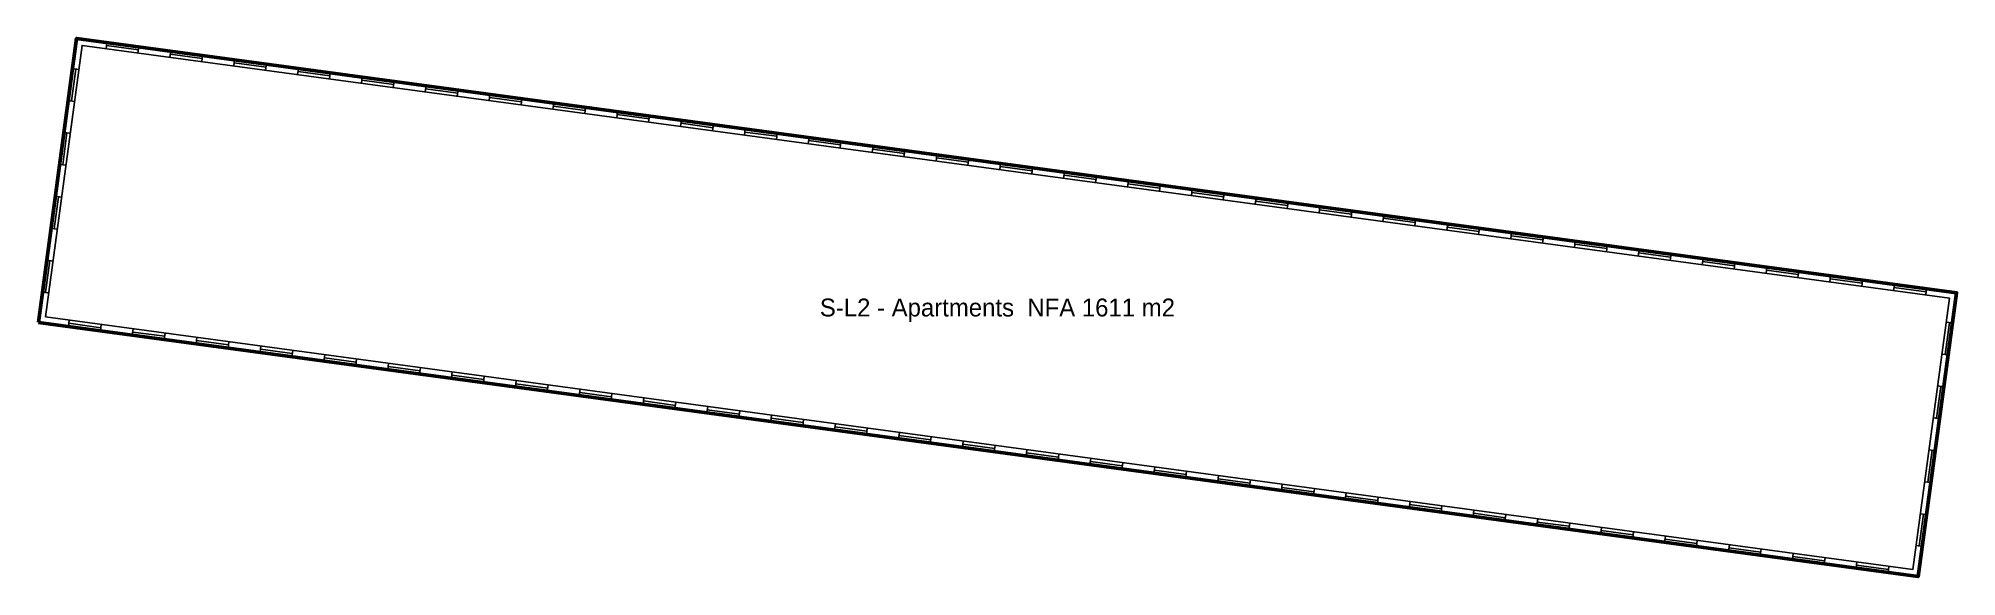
# Model space of a CAD drawing. Header units: metres. Extents: x -28 to 79, y -72 to -42.
import ezdxf
from ezdxf.enums import TextEntityAlignment as Align

# ---------------------------------------------------------------- set-up
doc = ezdxf.new("R2010")
doc.units = ezdxf.units.M
for name, color, linetype in [('TEXT', 250, 'Continuous'), ('WALL', 7, 'Continuous'), ('WINDOW', 5, 'Continuous')]:
    doc.layers.add(name, color=color, linetype=linetype)

msp = doc.modelspace()

# ---------------------------------------------------------------- linework, layer by layer
at = {"layer": 'WALL', "lineweight": 50}
msp.add_lwpolyline([(-27.99, -57.77), (77.05, -71.97), (79.2, -56.12), (-25.85, -41.91)], close=True, dxfattribs=at)
at = {"layer": 'WALL'}
msp.add_lwpolyline([(-27.6, -57.47), (-25.55, -42.3), (78.81, -56.42), (76.75, -71.58), (-27.6, -57.47)], close=True, dxfattribs=at)
at = {"layer": 'WINDOW'}
for p, q in [((-24.16, -42.14), (-24.21, -42.49)), ((-22.4, -42.55), (-24.19, -42.31)), ((-22.38, -42.38), (-22.43, -42.73)), ((-20.59, -42.62), (-20.64, -42.97)), ((-18.83, -43.04), (-20.62, -42.79)), ((-18.81, -42.86), (-18.86, -43.21)), ((-25.9, -43.62), (-26.14, -45.4)), ((-26.08, -43.6), (-25.73, -43.64)), ((-17.03, -43.1), (-17.07, -43.45)), ((-15.27, -43.52), (-17.05, -43.28)), ((-15.24, -43.34), (-15.29, -43.69)), ((-13.46, -43.59), (-13.51, -43.93)), ((-11.7, -44), (-13.48, -43.76)), ((-11.68, -43.83), (-11.72, -44.17)), ((-9.89, -44.07), (-9.94, -44.42)), ((-8.13, -44.48), (-9.92, -44.24)), ((-8.11, -44.31), (-8.16, -44.66)), ((-6.32, -44.55), (-6.37, -44.9)), ((-4.56, -44.97), (-6.35, -44.72)), ((-4.54, -44.79), (-4.59, -45.14)), ((-26.32, -45.38), (-25.97, -45.43)), ((-2.76, -45.03), (-2.8, -45.38)), ((-1, -45.45), (-2.78, -45.21)), ((-0.97, -45.28), (-1.02, -45.62)), ((0.81, -45.52), (0.76, -45.86)), ((2.57, -45.93), (0.79, -45.69)), ((2.59, -45.76), (2.55, -46.1)), ((4.38, -46), (4.33, -46.35)), ((6.14, -46.41), (4.35, -46.17)), ((6.16, -46.24), (6.11, -46.59)), ((7.95, -46.48), (7.9, -46.83)), ((9.71, -46.9), (7.92, -46.65)), ((9.73, -46.72), (9.68, -47.07)), ((11.51, -46.96), (11.47, -47.31)), ((13.27, -47.38), (11.49, -47.14)), ((-26.39, -47.19), (-26.63, -48.97)), ((-26.56, -47.16), (-26.21, -47.21)), ((13.3, -47.21), (13.25, -47.55)), ((15.08, -47.45), (15.03, -47.79)), ((16.84, -47.86), (15.06, -47.62)), ((16.86, -47.69), (16.82, -48.03)), ((18.65, -47.93), (18.6, -48.28)), ((20.41, -48.34), (18.62, -48.1)), ((20.43, -48.17), (20.38, -48.52)), ((-26.8, -48.95), (-26.45, -48.99)), ((22.22, -48.41), (22.17, -48.76)), ((23.98, -48.83), (22.19, -48.59)), ((24, -48.65), (23.95, -49)), ((25.78, -48.89), (25.74, -49.24)), ((27.54, -49.31), (25.76, -49.07)), ((27.57, -49.14), (27.52, -49.48)), ((29.35, -49.38), (29.3, -49.72)), ((31.11, -49.79), (29.33, -49.55)), ((31.13, -49.62), (31.09, -49.97)), ((32.92, -49.86), (32.87, -50.21)), ((34.68, -50.27), (32.89, -50.03)), ((34.7, -50.1), (34.65, -50.45)), ((36.49, -50.34), (36.44, -50.69)), ((-26.87, -50.76), (-27.11, -52.54)), ((-27.04, -50.73), (-26.69, -50.78)), ((38.25, -50.76), (36.46, -50.52)), ((38.27, -50.58), (38.22, -50.93)), ((40.05, -50.82), (40.01, -51.17)), ((41.81, -51.24), (40.03, -51)), ((41.84, -51.07), (41.79, -51.41)), ((43.62, -51.31), (43.57, -51.65)), ((-27.28, -52.52), (-26.93, -52.56)), ((45.38, -51.72), (43.6, -51.48)), ((45.4, -51.55), (45.36, -51.9)), ((47.19, -51.79), (47.14, -52.14)), ((48.95, -52.2), (47.16, -51.96)), ((48.97, -52.03), (48.93, -52.38)), ((50.76, -52.27), (50.71, -52.62)), ((52.52, -52.69), (50.73, -52.45)), ((52.54, -52.51), (52.49, -52.86)), ((54.32, -52.75), (54.28, -53.1)), ((56.08, -53.17), (54.3, -52.93)), ((56.11, -53), (56.06, -53.34)), ((57.89, -53.24), (57.84, -53.58)), ((59.65, -53.65), (57.87, -53.41)), ((59.67, -53.48), (59.63, -53.83)), ((-27.35, -54.32), (-27.59, -56.11)), ((-27.52, -54.3), (-27.17, -54.35)), ((61.46, -53.72), (61.41, -54.07)), ((63.22, -54.13), (61.43, -53.89)), ((63.24, -53.96), (63.2, -54.31)), ((65.03, -54.2), (64.98, -54.55)), ((66.79, -54.62), (65, -54.38)), ((66.81, -54.44), (66.76, -54.79)), ((68.59, -54.69), (68.55, -55.03)), ((70.35, -55.1), (68.57, -54.86)), ((70.38, -54.93), (70.33, -55.27)), ((72.16, -55.17), (72.11, -55.51)), ((73.92, -55.58), (72.14, -55.34)), ((73.94, -55.41), (73.9, -55.76)), ((75.73, -55.65), (75.68, -56)), ((-27.76, -56.08), (-27.42, -56.13)), ((77.49, -56.07), (75.7, -55.82)), ((77.51, -55.89), (77.47, -56.24)), ((-26.31, -58), (-26.26, -57.65)), ((-26.28, -57.82), (-24.5, -58.07)), ((78.56, -59.56), (78.8, -57.78)), ((78.97, -57.8), (78.62, -57.76)), ((-24.52, -58.24), (-24.48, -57.89)), ((-22.74, -58.48), (-22.69, -58.13)), ((-22.72, -58.31), (-20.93, -58.55)), ((-20.96, -58.72), (-20.91, -58.37)), ((-19.17, -58.96), (-19.13, -58.62)), ((-19.15, -58.79), (-17.37, -59.03)), ((-17.39, -59.2), (-17.34, -58.86)), ((-15.6, -59.44), (-15.56, -59.1)), ((-15.58, -59.27), (-13.8, -59.51)), ((-13.82, -59.69), (-13.77, -59.34)), ((-12.04, -59.93), (-11.99, -59.58)), ((-12.01, -59.75), (-10.23, -59.99)), ((-10.25, -60.17), (-10.21, -59.82)), ((78.73, -59.59), (78.38, -59.54)), ((-8.47, -60.41), (-8.42, -60.06)), ((-8.45, -60.24), (-6.66, -60.48)), ((-6.69, -60.65), (-6.64, -60.3)), ((-4.9, -60.89), (-4.86, -60.54)), ((-4.88, -60.72), (-3.1, -60.96)), ((-3.12, -61.13), (-3.07, -60.79)), ((-1.33, -61.37), (-1.29, -61.03)), ((-1.31, -61.2), (0.47, -61.44)), ((0.45, -61.61), (0.5, -61.27)), ((2.23, -61.86), (2.28, -61.51)), ((2.26, -61.68), (4.04, -61.92)), ((4.02, -62.1), (4.06, -61.75)), ((5.8, -62.34), (5.85, -61.99)), ((5.82, -62.16), (7.61, -62.41)), ((78.07, -63.13), (78.31, -61.35)), ((78.49, -61.37), (78.14, -61.32)), ((7.58, -62.58), (7.63, -62.23)), ((9.37, -62.82), (9.41, -62.47)), ((9.39, -62.65), (11.18, -62.89)), ((11.15, -63.06), (11.2, -62.71)), ((12.94, -63.3), (12.98, -62.96)), ((12.96, -63.13), (14.74, -63.37)), ((14.72, -63.54), (14.77, -63.2)), ((78.25, -63.15), (77.9, -63.11)), ((16.5, -63.78), (16.55, -63.44)), ((16.53, -63.61), (18.31, -63.85)), ((18.29, -64.03), (18.33, -63.68)), ((20.07, -64.27), (20.12, -63.92)), ((20.09, -64.09), (21.88, -64.33)), ((21.85, -64.51), (21.9, -64.16)), ((23.64, -64.75), (23.69, -64.4)), ((23.66, -64.58), (25.45, -64.82)), ((25.42, -64.99), (25.47, -64.64)), ((27.21, -65.23), (27.25, -64.88)), ((27.23, -65.06), (29.01, -65.3)), ((28.99, -65.47), (29.04, -65.13)), ((30.77, -65.71), (30.82, -65.37)), ((77.59, -66.7), (77.83, -64.91)), ((78, -64.94), (77.66, -64.89)), ((30.8, -65.54), (32.58, -65.78)), ((32.56, -65.96), (32.6, -65.61)), ((34.34, -66.2), (34.39, -65.85)), ((34.36, -66.02), (36.15, -66.26)), ((36.12, -66.44), (36.17, -66.09)), ((37.91, -66.68), (37.96, -66.33)), ((37.93, -66.51), (39.72, -66.75)), ((39.69, -66.92), (39.74, -66.57)), ((41.48, -67.16), (41.52, -66.81)), ((41.5, -66.99), (43.28, -67.23)), ((43.26, -67.4), (43.31, -67.06)), ((45.04, -67.64), (45.09, -67.3)), ((45.07, -67.47), (46.85, -67.71)), ((77.76, -66.72), (77.42, -66.67)), ((46.83, -67.88), (46.87, -67.54)), ((48.61, -68.13), (48.66, -67.78)), ((48.63, -67.95), (50.42, -68.19)), ((50.39, -68.37), (50.44, -68.02)), ((52.18, -68.61), (52.23, -68.26)), ((52.2, -68.43), (53.99, -68.68)), ((53.96, -68.85), (54.01, -68.5)), ((77.1, -70.26), (77.35, -68.48)), ((77.52, -68.5), (77.17, -68.46)), ((55.75, -69.09), (55.79, -68.74)), ((55.77, -68.92), (57.55, -69.16)), ((57.53, -69.33), (57.58, -68.98)), ((59.31, -69.57), (59.36, -69.23)), ((59.34, -69.4), (61.12, -69.64)), ((61.1, -69.81), (61.14, -69.47)), ((62.88, -70.05), (62.93, -69.71)), ((62.9, -69.88), (64.69, -70.12)), ((64.66, -70.3), (64.71, -69.95)), ((66.45, -70.54), (66.5, -70.19)), ((66.47, -70.36), (68.26, -70.6)), ((68.23, -70.78), (68.28, -70.43)), ((70.02, -71.02), (70.06, -70.67)), ((77.28, -70.29), (76.93, -70.24)), ((70.04, -70.85), (71.82, -71.09)), ((71.8, -71.26), (71.85, -70.91)), ((73.58, -71.5), (73.63, -71.15)), ((73.61, -71.33), (75.39, -71.57)), ((75.37, -71.74), (75.41, -71.4))]:
    msp.add_line(p, q, dxfattribs=at)

# ---------------------------------------------------------------- texts
at = {"layer": 'TEXT'}
msp.add_text('S-L2 - Apartments  NFA 1611 m2', height=1, dxfattribs=at).set_placement((25.6, -56.94), align=Align.MIDDLE_CENTER)

doc.saveas('drawing.dxf')
